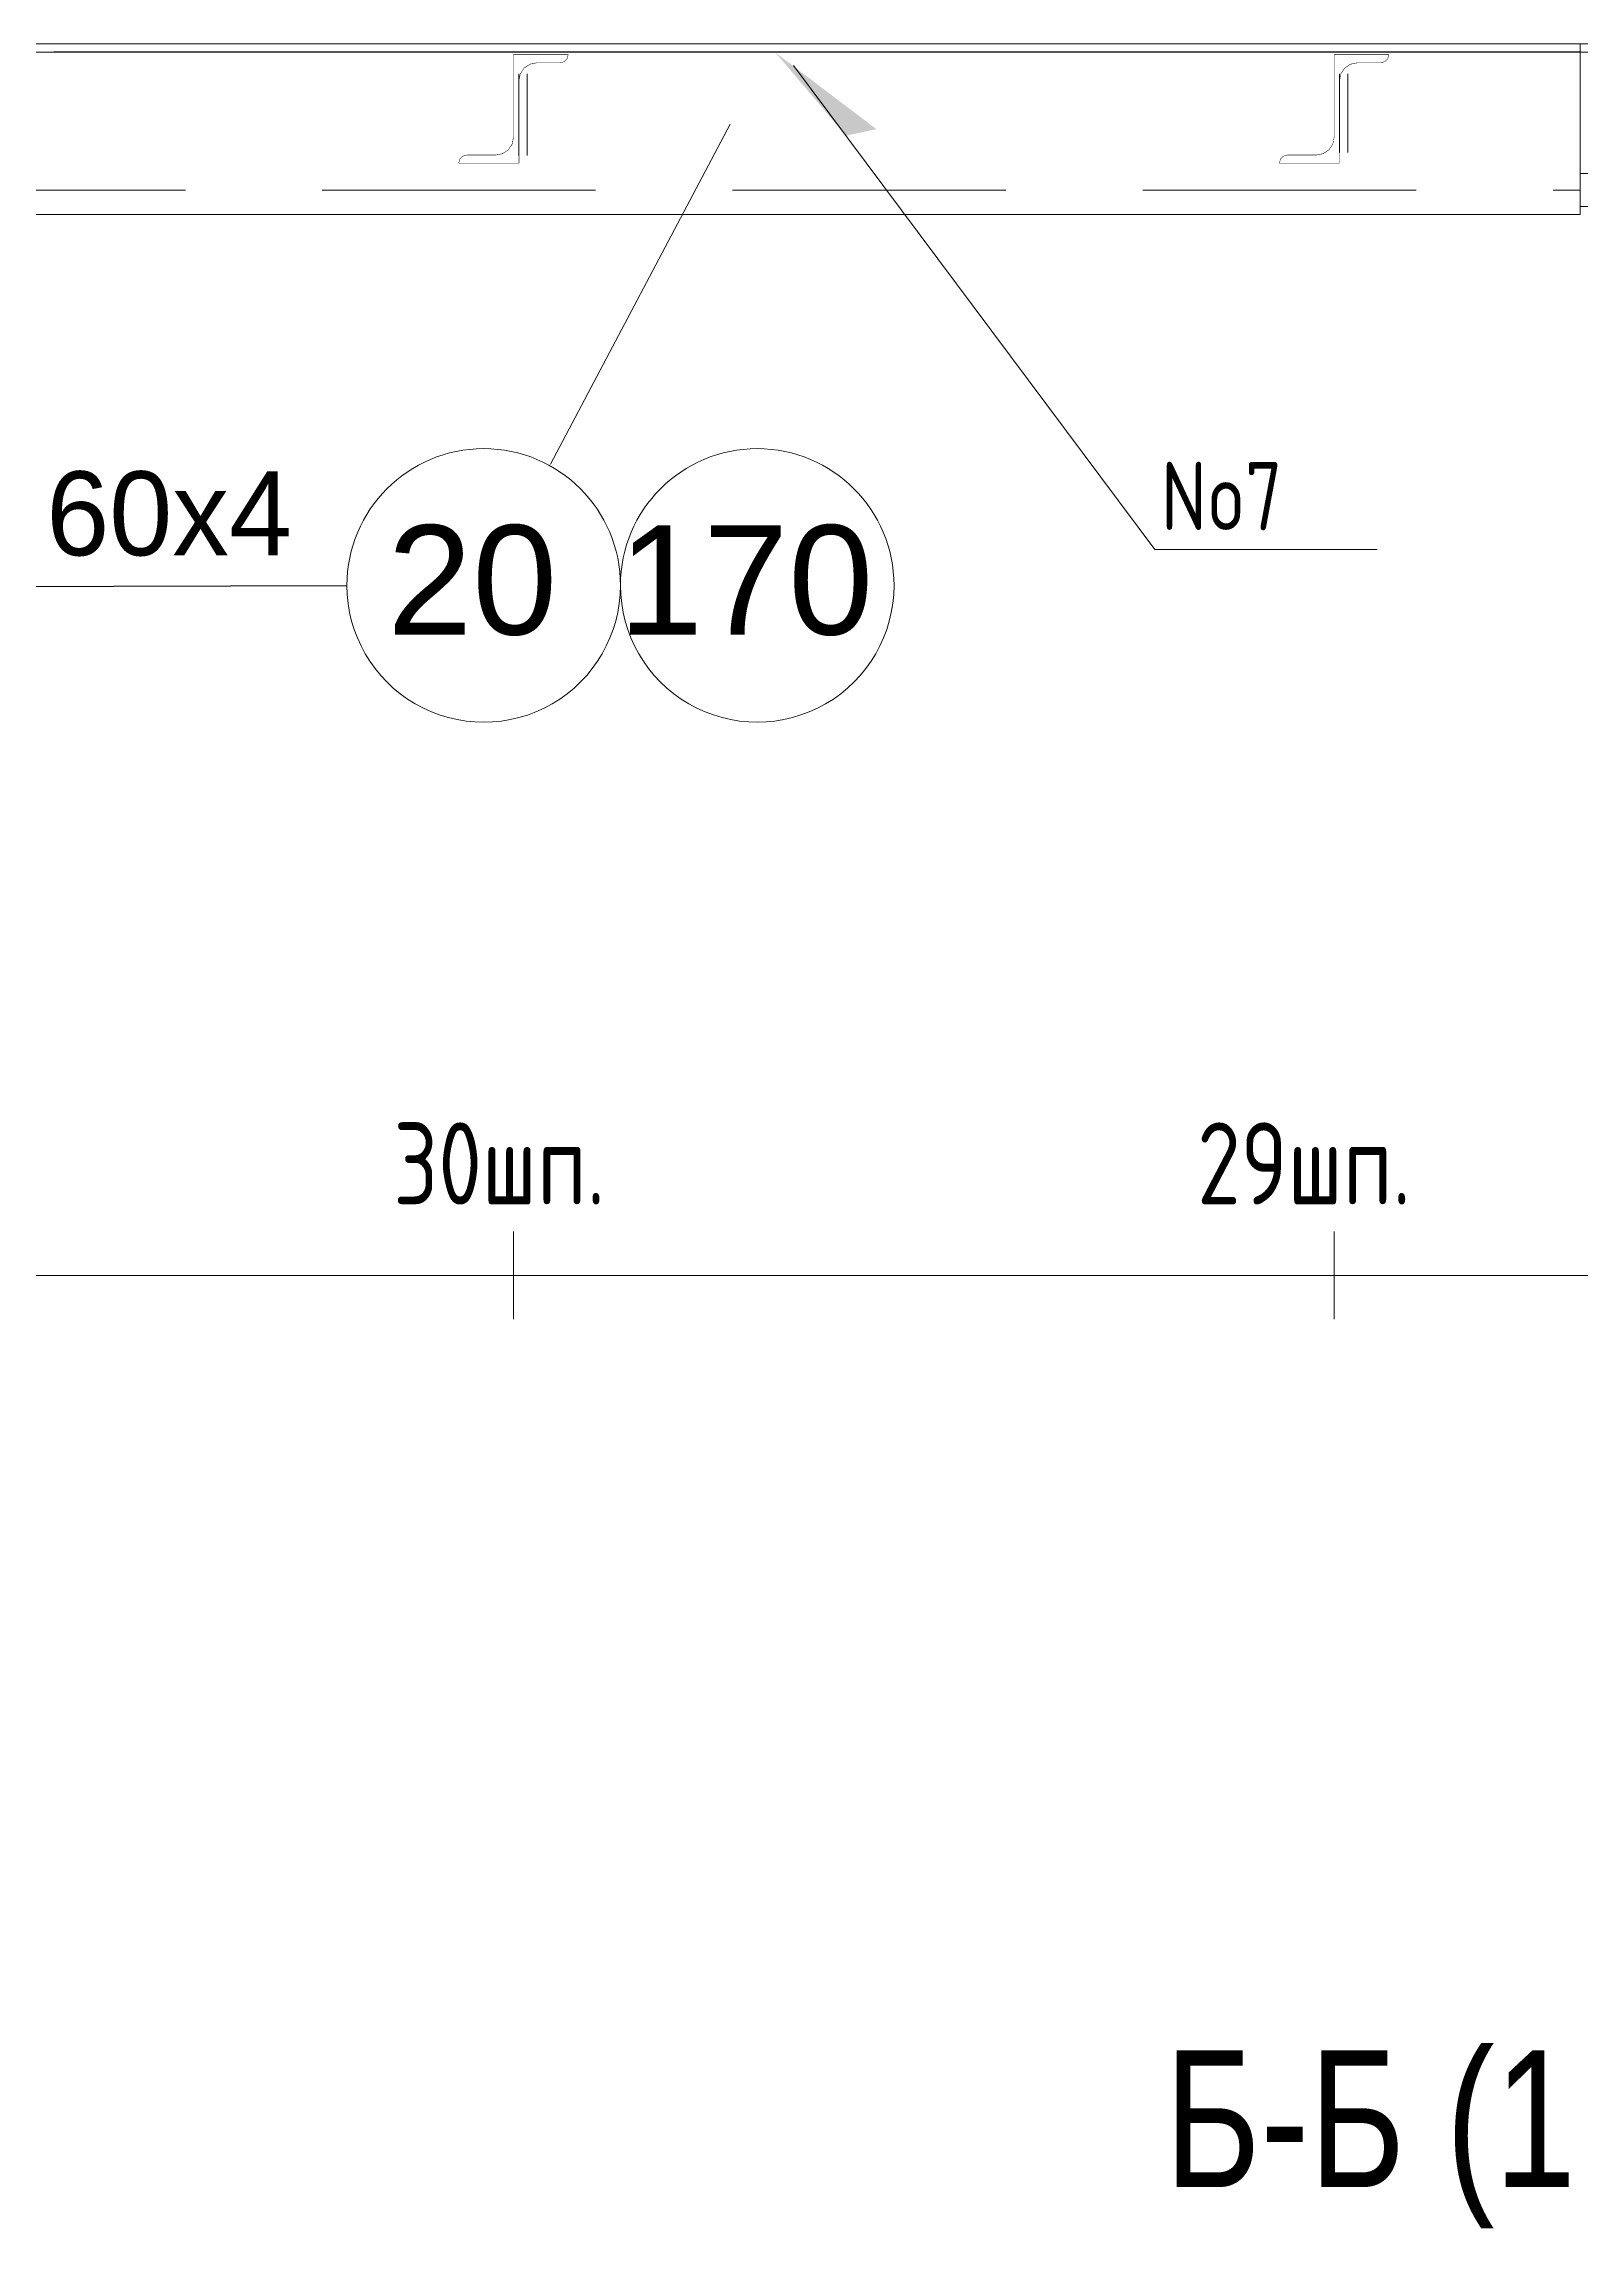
# Model space of a CAD drawing. Header units: millimetres. Extents: x 42007 to 66124, y -556 to 6894.
# Drawn here: x 43479 to 44041, y 2455 to 3254 of the extents above; entities that cross this region are included whole.
import ezdxf
from ezdxf.enums import TextEntityAlignment as Align

# ---------------------------------------------------------------- set-up
doc = ezdxf.new("R2010")
doc.units = ezdxf.units.MM
for name, pattern in [('K5LT32769', [0]), ('K5LT32770', [0]), ('K5LT32782', [150, 100, -50]), ('K5LT32786', [25.318241, 20.818241, -1.5, 1.5, -1.5])]:
    doc.linetypes.add(name, pattern=pattern)
doc.layers.add('pen_7', color=1, linetype='Continuous')
doc.styles.add('KTEXTSTYLE', font='GOST_AU.SHX', dxfattribs={"width": 0.96, "height": 5})
doc.styles.add('style5', font='arial.ttf', dxfattribs={"height": 3})

msp = doc.modelspace()

# ---------------------------------------------------------------- hatches: boundary and pattern name
msp.add_hatch(color=7).paths.add_polyline_path([(43772.562, 3220.395), (43783.658, 3222.807), (43746.787, 3250.791)])

# ---------------------------------------------------------------- linework, layer by layer
at = {"color": 7, "linetype": 'K5LT32782', "lineweight": 18}
for p, q in [((43430.795, 3251.009), (45501.004, 3251.009)), ((43653.004, 3213.225), (43653.004, 3243.07)), ((43656.004, 3213.225), (43656.004, 3243.07)), ((43953.004, 3214.323), (43953.004, 3243.07)), ((43956.004, 3214.323), (43956.004, 3243.07)), ((44041.004, 3206.565), (45603.004, 3208.385)), ((43431.043, 3200.487), (44041.004, 3200.487))]:
    msp.add_line(p, q, dxfattribs=at)
at = {"color": 7, "linetype": 'K5LT32769', "lineweight": 18}
for p, q in [((43430.795, 3251.009), (44041.004, 3251.009)), ((43431.664, 3253.983), (44041.004, 3253.983)), ((43483.004, 3251.047), (44041.004, 3251.047)), ((44041.004, 3254.047), (44041.004, 3194.565)), ((44041.004, 3254.047), (45501.004, 3254.047)), ((44041.004, 3251.047), (44041.004, 3191.565)), ((43885.506, 3069.133), (43753.415, 3246.109)), ((43730.23, 3224.668), (43664.596, 3100.267)), ((43429.242, 3191.565), (44041.004, 3191.565)), ((44041.004, 3194.565), (45605.83, 3194.565)), ((43966.733, 3069.133), (43885.506, 3069.133)), ((43651.004, 2787.706), (43651.004, 2819.706)), ((43951.004, 2787.706), (43951.004, 2819.706))]:
    msp.add_line(p, q, dxfattribs=at)
at = {"color": 0}
msp.add_line((43442.872, 3055.551), (43590.114, 3055.976), dxfattribs=at)
at = {"color": 7, "linetype": 'K5LT32770', "lineweight": 18}
msp.add_line((43412.445, 2803.706), (45977.521, 2803.706), dxfattribs=at)
at = {"color": 7, "linetype": 'K5LT32786', "const_width": 0.18}
for points in [[(43651.004, 3250.018), (43651.004, 3219.785), (43650.509, 3217.32), (43649.1, 3215.229), (43646.991, 3213.833), (43644.504, 3213.342), (43634.004, 3213.342), (43632.504, 3212.944), (43631.406, 3211.855), (43631.004, 3210.368), (43653.004, 3210.368), (43653.004, 3240.601), (43653.499, 3243.067), (43654.908, 3245.157), (43657.016, 3246.553), (43659.504, 3247.044), (43668.004, 3247.044), (43669.504, 3247.442), (43670.602, 3248.531), (43671.004, 3250.018), (43651.004, 3250.018)], [(43951.004, 3250.018), (43951.004, 3219.785), (43950.509, 3217.32), (43949.1, 3215.229), (43946.991, 3213.833), (43944.504, 3213.342), (43934.004, 3213.342), (43932.504, 3212.944), (43931.406, 3211.855), (43931.004, 3210.368), (43953.004, 3210.368), (43953.004, 3240.601), (43953.499, 3243.067), (43954.908, 3245.157), (43957.016, 3246.553), (43959.504, 3247.044), (43968.004, 3247.044), (43969.504, 3247.442), (43970.602, 3248.531), (43971.004, 3250.018), (43951.004, 3250.018)]]:
    msp.add_lwpolyline(points, dxfattribs=at)
at = {"color": 7, "linetype": 'K5LT32769', "lineweight": 18}
for centre, start, end in [((43640.114, 3055.98), 0, 179.999977), ((43740.114, 3055.984), 0, 179.999977), ((43640.114, 3055.98), 179.999977, 0), ((43740.114, 3055.984), 179.999977, 0)]:
    msp.add_arc(centre, 50, start, end, dxfattribs=at)

# ---------------------------------------------------------------- texts
at = {"color": 7, "attachment_point": 1}
for s, insert, char_height, style in [('\\H3.5;\\W0.965;\\Q15;\\Q0;\\H25.00;No7', (43887.736, 3101.139), 2.5, 'KTEXTSTYLE'), ('{\\H12.8x;\\W0.965;60x4}', (43480.217, 3097.685), 2.4, 'style5'), ('{\\H12x;\\W0.965;30шп.}', (43607.095, 2859.631), 2.5, 'KTEXTSTYLE'), ('{\\H12x;\\W0.965;29шп.}', (43900.935, 2859.631), 2.5, 'KTEXTSTYLE')]:
    msp.add_mtext(s, dxfattribs=dict(at, insert=insert, char_height=char_height, style=style))
at = {"color": 7, "insert": (43889.085, 2520.344), "char_height": 3, "attachment_point": 1, "rotation": 359.99983, "style": 'style5'}
msp.add_mtext('\\H3.5;\\W0.965;\\Q15;\\Q0;\\W0.765;\\H50.00;Б-Б (1:1)', dxfattribs=at)
at = {"layer": 'pen_7', "color": 2, "linetype": 'Continuous', "style": 'style5'}
for s, p in [('20', (43635.921, 3058.003)), ('170', (43735.922, 3058.007))]:
    msp.add_text(s, height=40, dxfattribs=at).set_placement(p, align=Align.MIDDLE_CENTER)

doc.saveas('drawing.dxf')
